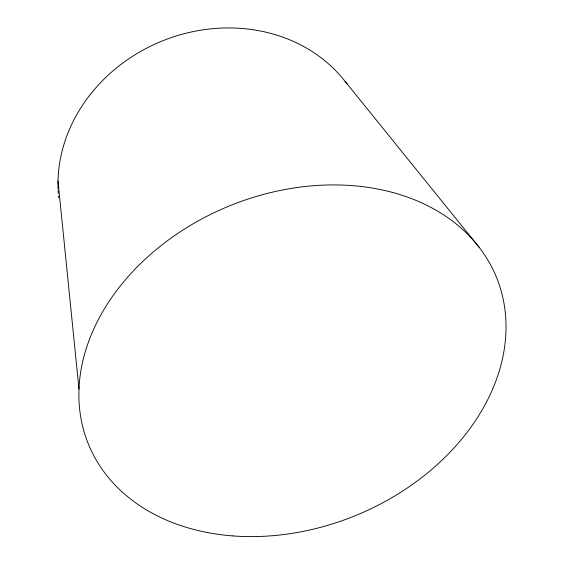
<?xml version="1.0" encoding="UTF-8"?>
<svg xmlns="http://www.w3.org/2000/svg" width="564" height="564" viewBox="0 0 564 564"><rect width="100%" height="100%" fill="white"/><g stroke="black" fill="none" stroke-linecap="round" stroke-linejoin="round"><path stroke-width="0.85" d="M345.203 81.547L479.062 247.194M58 181.065L78.988 389.097M58.691 197.654A159.372 140.57 -22.3 0 1 58.515 195.919M58.303 193.311A159.372 140.57 -22.3 0 1 58.141 190.688M58.064 188.94A159.372 140.57 -22.3 0 1 168.551 38.556A159.372 140.57 -22.3 0 1 347.318 84.346M232.995 535.927A220.425 167.184 -22.3 0 0 499.831 286.554A220.425 167.184 -22.3 0 0 144.525 259.8A220.425 167.184 -22.3 0 0 232.995 535.927"/></g></svg>
